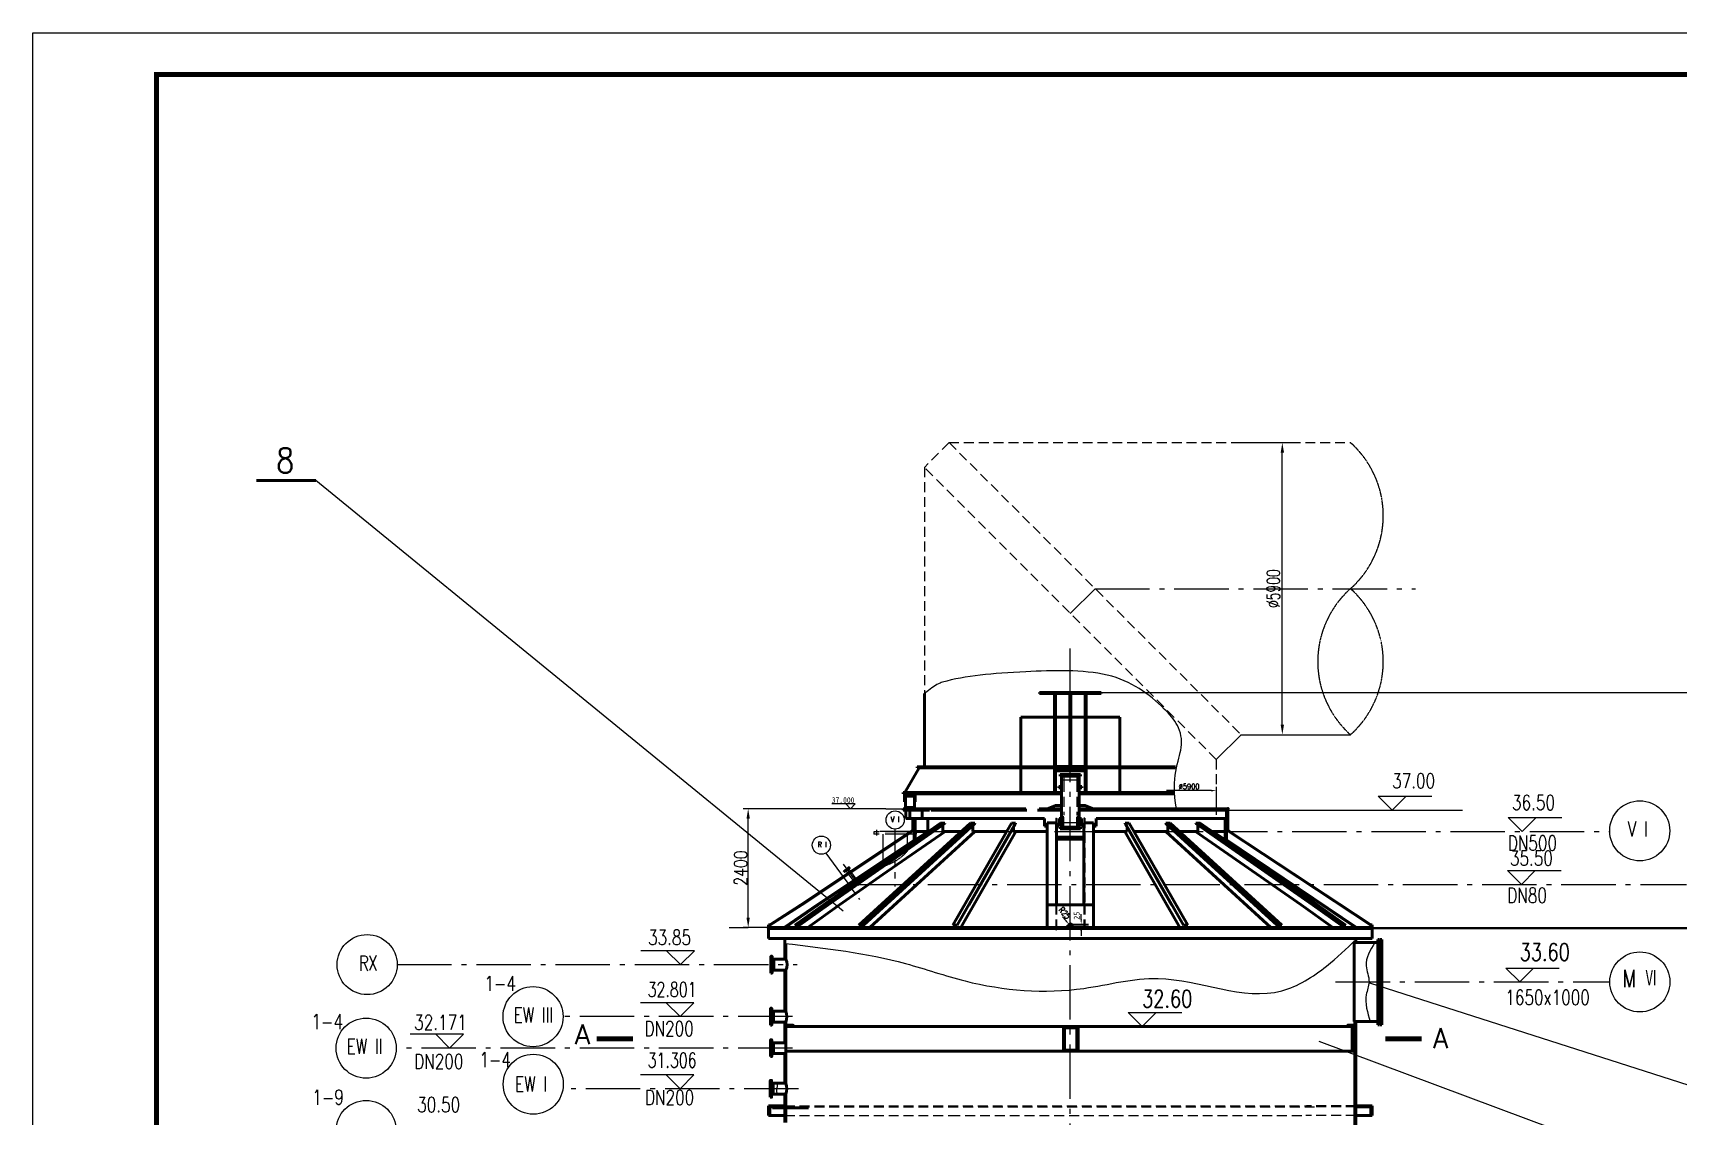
# Model space of a CAD drawing. Header units: inches. Extents: x 17 to 118917, y 16 to 84116.
# Drawn here: x 17 to 33260, y 62234 to 84116 of the extents above; entities that cross this region are included whole.
import ezdxf
from ezdxf.enums import TextEntityAlignment as Align

# ---------------------------------------------------------------- set-up
doc = ezdxf.new("R2010")
doc.units = ezdxf.units.IN
doc.header["$MEASUREMENT"] = 0
for name, pattern in [('AUSGEZOGEN', [0]), ('CENTER2', [1.125, 0.75, -0.125, 0.125, -0.125]), ('DIVIDE-L', [95, 80, -5, 0, -5, 0, -5]), ('PHANTOM2', [1.25, 0.625, -0.125, 0.125, -0.125, 0.125, -0.125]), ('STRICHLI2', [0.3, 0.2, -0.1]), ('STRICHPKT2', [1.6, 1.1, -0.2, 0.1, -0.2])]:
    doc.linetypes.add(name, pattern=pattern)
doc.layers.get('DEFPOINTS').update_dxf_attribs({"color": 6})
for name, color, linetype in [('01TEXT', 4, 'Continuous'), ('02ACHSE', 3, 'STRICHPKT2'), ('02BEMASS', 3, 'AUSGEZOGEN'), ('02TEXT', 3, 'AUSGEZOGEN'), ('03KOMP', 2, 'STRICHLI2'), ('1', 2, 'Continuous'), ('4', 7, 'Continuous'), ('D', 4, 'Continuous'), ('GRID', 7, 'Continuous'), ('PART1', 7, 'Continuous'), ('WOLKE', 3, 'Continuous'), ('双点线', 3, 'DIVIDE-L')]:
    doc.layers.add(name, color=color, linetype=linetype)
for name, color, linetype, lineweight in [('05KOMP', 1, 'AUSGEZOGEN', 50), ('2', 1, 'Continuous', 50), ('尺寸线', 4, 'Continuous', 13), ('粗实线', 4, 'Continuous', 30), ('细实线', 4, 'Continuous', 20)]:
    doc.layers.add(name, color=color, linetype=linetype, lineweight=lineweight)
doc.styles.add('HYS', font='romans.shx', dxfattribs={"width": 0.85, "bigfont": 'tcc_hzdx.shx'})
doc.styles.add('HZ', font='txt.shx', dxfattribs={"width": 0.8, "bigfont": 'hzdx.shx'})
doc.styles.add('HZA', font='romans.shx', dxfattribs={"width": 0.75, "bigfont": 'tcc_hzdx.shx'})
doc.styles.add('HZTXT', font='romans.shx', dxfattribs={"width": 0.7, "bigfont": 'tcc_hzdx.shx'})
doc.styles.add('SBHZ', font='romans.shx', dxfattribs={"width": 0.85, "bigfont": 'tcc_hzdx.shx'})
doc.styles.add('SIMP1', font='romans.shx', dxfattribs={"width": 0.7, "bigfont": 'hzdx.shx'})
doc.dimstyles.new('ISO-25', dxfattribs={"dimtxt": 220, "dimasz": 200, "dimexe": 100, "dimexo": 0.625, "dimgap": 20, "dimtad": 1, "dimdec": 1, "dimtxsty": 'HZ', "dimcen": 2.5, "dimadec": 0, "dimazin": 0, "dimtfac": 1, "dimtdec": 1, "dimtmove": 0, "dimatfit": 3, "dimfxl": 0, "dimarcsym": 0})
doc.dimstyles.new('SBHZ', dxfattribs={"dimscale": 0, "dimtxt": 3.2, "dimasz": 3, "dimexe": 1, "dimexo": 0.0625, "dimgap": 1, "dimtad": 1, "dimdec": 4, "dimzin": 0, "dimdsep": 46, "dimtxsty": 'SBHZ', "dimcen": 0.09, "dimclrt": 256, "dimadec": 0, "dimazin": 0, "dimtfac": 1, "dimtdec": 4, "dimtmove": 0, "dimatfit": 3, "dimfxl": 0, "dimtolj": 1, "dimtzin": 0, "dimarcsym": 0})
doc.dimstyles.new('STANDARD$0', dxfattribs={"dimtxt": 260, "dimasz": 200, "dimexe": 200, "dimexo": 0, "dimgap": 50, "dimtad": 1, "dimdec": 0, "dimdsep": 46, "dimtxsty": 'SIMP1', "dimcen": 100, "dimclrd": 3, "dimclre": 3, "dimclrt": 3, "dimadec": 0, "dimazin": 0, "dimtfac": 1, "dimtdec": 0, "dimtix": 1, "dimtofl": 0, "dimtmove": 2, "dimatfit": 3, "dimfxl": 0, "dimtolj": 1, "dimtzin": 0, "dimlwd": 15, "dimlwe": 15, "dimarcsym": 0})

# ---------------------------------------------------------------- blocks, each defined once
blk = doc.blocks.new('*D134')
at = {"color": 3, "lineweight": 15}
for p, q in [((24419, 75839), (25463, 75839)), ((25263, 70139), (25263, 75639)), ((24419, 69939), (25463, 69939))]:
    blk.add_line(p, q, dxfattribs=at)
at = {"color": 3}
for points in [[(25230, 75639), (25297, 75639), (25263, 75839)], [(25230, 70139), (25297, 70139), (25263, 69939)]]:
    blk.add_solid(points, dxfattribs=at)
at = {"layer": 'DEFPOINTS', "color": 0}
for p in [(24419, 75839), (25263, 75839), (24419, 69939)]:
    blk.add_point(p, dxfattribs=at)
at = {"color": 3, "insert": (25083, 72889), "char_height": 260, "attachment_point": 5, "rotation": 90, "style": 'SIMP1'}
blk.add_mtext('\\A1;%%c5900', dxfattribs=at)
blk = doc.blocks.new('*D135')
at = {"layer": 'DEFPOINTS', "color": 0}
for p in [(27081, 66044), (27081, 66024), (35184, 66024)]:
    blk.add_point(p, dxfattribs=at)
at = {"layer": '细实线', "color": 0, "lineweight": -2}
for p, q in [((35184, 66244), (35184, 66444)), ((27081, 66044), (35284, 66044)), ((27081, 66024), (35284, 66024)), ((35184, 66044), (35184, 66024)), ((35184, 65824), (35184, 65272))]:
    blk.add_line(p, q, dxfattribs=at)
at = {"layer": '细实线', "color": 0}
for points in [[(35150, 66244), (35217, 66244), (35184, 66044)], [(35150, 65824), (35217, 65824), (35184, 66024)]]:
    blk.add_solid(points, dxfattribs=at)
at = {"layer": '细实线', "color": 0, "insert": (35034, 65448), "char_height": 260, "attachment_point": 5, "rotation": 90, "style": 'HZ'}
blk.add_mtext('20', dxfattribs=at)
blk = doc.blocks.new('*D138')
at = {"layer": 'DEFPOINTS', "color": 0}
for p in [(27080, 66044), (27080, 31444), (35669, 31444)]:
    blk.add_point(p, dxfattribs=at)
at = {"layer": '细实线', "color": 0, "lineweight": -2}
for p, q in [((27081, 66044), (35769, 66044)), ((35669, 65844), (35669, 31644)), ((27081, 31444), (35769, 31444))]:
    blk.add_line(p, q, dxfattribs=at)
at = {"layer": '细实线', "color": 0}
for points in [[(35636, 65844), (35702, 65844), (35669, 66044)], [(35636, 31644), (35702, 31644), (35669, 31444)]]:
    blk.add_solid(points, dxfattribs=at)
at = {"layer": '细实线', "color": 0, "insert": (35519, 48871), "char_height": 260, "attachment_point": 5, "rotation": 90, "style": 'HZ'}
blk.add_mtext('34600', dxfattribs=at)
blk = doc.blocks.new('*D139')
at = {"layer": 'DEFPOINTS', "color": 0}
for p in [(21599, 70789), (36783, 70789), (27631, 31444)]:
    blk.add_point(p, dxfattribs=at)
at = {"layer": '细实线', "color": 0, "lineweight": -2}
for p, q in [((21600, 70789), (36883, 70789)), ((36783, 31644), (36783, 70589)), ((27632, 31444), (36883, 31444))]:
    blk.add_line(p, q, dxfattribs=at)
at = {"layer": '细实线', "color": 0}
for points in [[(36750, 70589), (36816, 70589), (36783, 70789)], [(36750, 31644), (36816, 31644), (36783, 31444)]]:
    blk.add_solid(points, dxfattribs=at)
at = {"layer": '细实线', "color": 0, "insert": (36633, 51005), "char_height": 260, "attachment_point": 5, "rotation": 90, "style": 'HZ'}
blk.add_mtext('~39350', dxfattribs=at)
blk = doc.blocks.new('*D42')
at = {"layer": '02BEMASS', "color": 7, "lineweight": -2}
for p, q in [((21199, 66211), (21199, 66311)), ((21016, 66111), (21349, 66111)), ((21016, 66075), (21349, 66075)), ((21199, 65975), (21199, 65875))]:
    blk.add_line(p, q, dxfattribs=at)
at = {"layer": '02BEMASS', "color": 7}
for points in [[(21183, 66211), (21216, 66211), (21199, 66111)], [(21183, 65975), (21216, 65975), (21199, 66075)]]:
    blk.add_solid(points, dxfattribs=at)
at = {"layer": 'DEFPOINTS', "color": 0}
for p in [(21016, 66111), (21016, 66075), (21199, 66111)]:
    blk.add_point(p, dxfattribs=at)
at = {"layer": '02BEMASS', "color": 7, "insert": (21107, 66282), "char_height": 120, "attachment_point": 5, "rotation": 90}
blk.add_mtext('25', dxfattribs=at)
blk = doc.blocks.new('*D43')
at = {"layer": 'D', "color": 7, "lineweight": -2}
for p, q in [((20888, 66182), (20820, 66256)), ((20979, 66080), (20955, 66108))]:
    blk.add_line(p, q, dxfattribs=at)
at = {"layer": 'D', "color": 7}
blk.add_solid([(20900, 66193), (20875, 66171), (20955, 66108)], dxfattribs=at)
at = {"layer": 'DEFPOINTS', "color": 0}
for p in [(20955, 66108), (20979, 66080)]:
    blk.add_point(p, dxfattribs=at)
at = {"layer": 'D', "color": 7, "insert": (20863, 66335), "char_height": 120, "attachment_point": 5, "rotation": 312.0838, "style": 'SIMP1'}
blk.add_mtext('R25', dxfattribs=at)
blk = doc.blocks.new('*D35')
at = {"layer": 'DEFPOINTS', "color": 0}
for p in [(14470, 68444), (17254, 68444), (14470, 66044)]:
    blk.add_point(p, dxfattribs=at)
at = {"layer": '细实线', "color": 0, "lineweight": -2}
for p, q in [((17253, 68444), (14370, 68444)), ((14470, 66244), (14470, 68244)), ((14469, 66044), (14370, 66044))]:
    blk.add_line(p, q, dxfattribs=at)
at = {"layer": '细实线', "color": 0}
for points in [[(14436, 68244), (14503, 68244), (14470, 68444)], [(14436, 66244), (14503, 66244), (14470, 66044)]]:
    blk.add_solid(points, dxfattribs=at)
at = {"layer": '细实线', "color": 0, "insert": (14320, 67244), "char_height": 260, "attachment_point": 5, "rotation": 90, "style": 'HZ'}
blk.add_mtext('2400', dxfattribs=at)

msp = doc.modelspace()

# ---------------------------------------------------------------- hatches: boundary and pattern name
at = {"layer": '02BEMASS'}
h = msp.add_hatch(dxfattribs=at)
h.set_pattern_fill('_U', color=256, scale=50, angle=45, style=0, pattern_type=0)
h.set_pattern_definition([(45, (-1139113.05, -698555.23), (-35.355339, 35.355339), [])])
h.paths.add_polyline_path([(14909.36823, 62443.59109), (14879.36823, 62443.59109), (14879.36823, 62243.59109), (14909.36823, 62243.59109)])
h = msp.add_hatch(dxfattribs=at)
h.set_pattern_fill('_U', color=256, scale=50, angle=315, style=0, pattern_type=0)
h.set_pattern_definition([(315, (-1139113.05, -698555.23), (35.355339, 35.355339), [])])
h.paths.add_polyline_path([(14909.36823, 62443.59109), (14909.36823, 62418.59109), (15209.36823, 62418.59109), (15209.36823, 62443.59109)])
h = msp.add_hatch(dxfattribs=at)
h.set_pattern_fill('_U', color=256, scale=50, angle=45, style=0, pattern_type=0)
h.set_pattern_definition([(45, (-1140233.05, -698555.23), (-35.355339, 35.355339), [])])
h.paths.add_polyline_path([(27079.36823, 62443.59109), (27049.36823, 62443.59109), (27049.36823, 62243.59109), (27079.36823, 62243.59109)])

# ---------------------------------------------------------------- linework, layer by layer
at = {"ltscale": 1000}
msp.add_line((24429.36823, 69938.58222), (23929.36823, 69438.58222), dxfattribs=at)
at = {"color": 7, "linetype": 'ByBlock', "ltscale": 1000}
msp.add_line((23818.94984, 68808.66514), (22923.14596, 68808.66514), dxfattribs=at)
at = {"color": 3, "linetype": 'ByBlock', "ltscale": 1000}
for p, q in [((14469.75034, 66153.92217), (14469.75034, 66264.34056)), ((14910.21515, 66043.50377), (14432.94421, 66043.50377))]:
    msp.add_line(p, q, dxfattribs=at)
at = {"color": 2, "ltscale": 1000}
msp.add_lwpolyline([(16.86786, 16.25674), (16.86786, 84116.25674), (118916.86786, 84116.25674), (118916.86786, 16.25674)], close=True, dxfattribs=at)
at = {"color": 9, "ltscale": 1000}
for points in [[(27762.16431, 68695.85668), (27482.2066, 68415.89896), (27202.24888, 68695.85668), (28282.16431, 68695.85668)], [(30389.08257, 68263.38463), (30109.12485, 67983.42691), (29829.16714, 68263.38463), (30909.08257, 68263.38463)], [(30375.28651, 67192.47072), (30095.32879, 66912.513), (29815.37108, 67192.47072), (30895.28651, 67192.47072)], [(12822.70841, 65573.54885), (13102.66613, 65293.59114), (13382.62384, 65573.54885), (12302.70841, 65573.54885)], [(30339.23954, 65223.54885), (30059.28182, 64943.59114), (29779.3241, 65223.54885), (30859.23954, 65223.54885)], [(12813.84483, 64522.54885), (13093.80254, 64242.59114), (13373.76026, 64522.54885), (12293.84483, 64522.54885)], [(22710.98742, 64323.54885), (22431.0297, 64043.59114), (22151.07198, 64323.54885), (23230.98742, 64323.54885)], [(8157.99095, 63886.54885), (8437.94867, 63606.59114), (8717.90638, 63886.54885), (7637.99095, 63886.54885)], [(12814.23262, 63065.54885), (13094.19033, 62785.59114), (13374.14805, 63065.54885), (12294.23262, 63065.54885)]]:
    msp.add_lwpolyline(points, dxfattribs=at)
at = {"color": 7, "linetype": 'ByBlock'}
msp.add_solid([(23818.94984, 68827.06821), (23818.94984, 68790.26208), (23929.36823, 68808.66514)], dxfattribs=at)
at = {"color": 3, "linetype": 'ByBlock', "ltscale": 0.5}
msp.add_solid([(14451.34727, 66153.92217), (14488.15341, 66153.92217), (14469.75034, 66043.50377)], dxfattribs=at)
at = {"layer": '02ACHSE', "ltscale": 1000}
for p, q in [((21479.36823, 72888.58222), (20979.36823, 72388.58222)), ((21479.36823, 72888.58222), (27954.59163, 72888.58222)), ((20979.36823, 28981.64804), (20979.36823, 71701.42876)), ((20835.81281, 69023.59112), (21121.46456, 69023.59112)), ((20835.81281, 68163.59112), (21121.46456, 68163.59112)), ((17462.1615, 67983.42691), (31880.04064, 67983.42691)), ((16500.53735, 66912.513), (33427.98139, 66912.513)), ((7377.37589, 65293.59114), (15457.61551, 65293.59114)), ((26339.41878, 64943.59114), (31880.1976, 64943.59114)), ((15366.52647, 64242.59114), (10729.55277, 64242.59114)), ((15366.52647, 63606.59114), (7356.9248, 63606.59114)), ((15489.80563, 62785.59114), (10727.82158, 62785.59114))]:
    msp.add_line(p, q, dxfattribs=at)
at = {"layer": '02BEMASS', "ltscale": 1000}
for p, q in [((27048.32066, 66023.59109), (27049.36823, 66022.54352)), ((26836.18862, 62443.59109), (26861.18862, 62418.59109)), ((26906.8993, 62443.59109), (26931.8993, 62418.59109)), ((26977.60998, 62443.59109), (27002.60998, 62418.59109)), ((27048.32066, 62443.59109), (27049.36823, 62442.54352))]:
    msp.add_line(p, q, dxfattribs=at)
at = {"layer": '02BEMASS', "ltscale": 1000, "const_width": 100}
for points in [[(11410.9367, 63795.10836), (12145.19935, 63795.10836)], [(27343.79186, 63795.10836), (28078.05451, 63795.10836)]]:
    msp.add_lwpolyline(points, dxfattribs=at)
at = {"layer": '02BEMASS'}
for centre in [(17439.53026, 68215.15132), (15949.32887, 67707.26474)]:
    msp.add_circle(centre, 184.03066, dxfattribs=at)
at = {"layer": '02TEXT'}
for centre in [(32485.03503, 67996.77835), (6770.48486, 65293.59114), (32487.08863, 64943.59114), (10122.66175, 64242.59114), (6750.03378, 63606.59114), (10127.90341, 62877.32397), (6750.03378, 61943.59114)]:
    msp.add_circle(centre, 606.89103, dxfattribs=at)
at = {"layer": '03KOMP', "ltscale": 1000}
for p, q in [((18529.36823, 75838.58222), (18029.36823, 75338.58222)), ((18529.36823, 75838.58222), (24429.36823, 69938.58222)), ((18529.36823, 75838.58222), (26640.5306, 75838.58222)), ((23929.36823, 69438.58222), (18029.36823, 75338.58222)), ((18029.36823, 75338.58222), (18029.36823, 70768.58222)), ((23929.36823, 69438.58222), (23929.36823, 68443.50356)), ((20846.56283, 69104.11849), (20846.56283, 68982.13497)), ((20846.56283, 68982.13497), (20846.56283, 68310.1742)), ((21111.85971, 69104.11849), (21111.85971, 68982.13497)), ((21111.85971, 68982.13497), (21111.85971, 68310.1742)), ((20684.76221, 68253.11054), (20684.76221, 66503.58042)), ((20684.76221, 68253.11054), (20703.16528, 68253.11054)), ((20703.16528, 68253.11054), (20703.16528, 68160.02786)), ((20820.52405, 68072.75449), (20820.52405, 68283.56713)), ((20820.52405, 68283.56713), (20846.56283, 68283.56713)), ((20846.56283, 68072.75449), (20846.56283, 68310.1742)), ((21111.85971, 68072.75449), (21111.85971, 68310.1742)), ((21137.89849, 68283.56713), (21111.85971, 68283.56713)), ((21137.89849, 68072.75449), (21137.89849, 68283.56713)), ((21255.25726, 68253.11054), (21255.25726, 68160.02786)), ((21273.66033, 68253.11054), (21255.25726, 68253.11054)), ((21273.66033, 68253.11054), (21273.66033, 66503.58042)), ((20684.76221, 66503.58042), (20684.76221, 66043.50377)), ((20703.16528, 66503.58042), (20703.16528, 66043.50377)), ((21255.25726, 66503.58042), (21255.25726, 66043.50377)), ((21273.66033, 66503.58042), (21273.66033, 66043.50377)), ((15209.36823, 62443.59109), (18510.323, 62443.59109)), ((15209.36823, 62418.59109), (18515.92222, 62418.59109)), ((15209.36823, 62243.59109), (18554.90364, 62243.59109)), ((18510.323, 62443.59109), (25745.31202, 62443.59109)), ((18515.92222, 62418.59109), (25959.26898, 62418.59109)), ((18554.90364, 62243.59109), (25737.85166, 62243.59109)), ((26749.36823, 62243.59109), (25737.85166, 62243.59109)), ((26749.36823, 62443.59109), (25749.93084, 62443.59109)), ((26749.36823, 62418.59109), (25759.10892, 62418.59109))]:
    msp.add_line(p, q, dxfattribs=at)
at = {"layer": '03KOMP'}
for centre, start, end in [((25329.59949, 74363.58222), 311.629633137, 48.370366863), ((27951.46171, 71413.58222), 131.629633137, 228.370366863), ((25329.59949, 71413.58222), 311.629633137, 48.370366863)]:
    msp.add_arc(centre, 1973.36397, start, end, dxfattribs=at)
at = {"layer": '05KOMP', "ltscale": 1000}
for p, q in [((15209.36823, 66023.59109), (14879.36823, 66023.59109)), ((14879.36823, 65823.59109), (14879.36823, 66023.59109)), ((15209.36823, 65823.59109), (14879.36823, 65823.59109)), ((26749.36823, 66023.59109), (27079.36823, 66023.59109)), ((26749.36823, 65823.59109), (27079.36823, 65823.59109)), ((27079.36823, 65823.59109), (27079.36823, 66023.59109)), ((26711.67387, 65743.59114), (26711.67387, 64143.59114)), ((27194.36823, 65798.97005), (27229.36823, 65798.97005)), ((27194.36823, 64078.97005), (27194.36823, 65798.97005)), ((27229.36823, 65798.97005), (27229.36823, 64078.97005)), ((27239.36823, 65798.97005), (27274.36823, 65798.97005)), ((27239.36823, 64078.97005), (27239.36823, 65798.97005)), ((27274.36823, 65798.97005), (27274.36823, 64078.97005)), ((15229.36823, 65403.59114), (14974.36823, 65403.59114)), ((15229.36823, 65183.59114), (14974.36823, 65183.59114)), ((15229.36823, 64352.59114), (14981.63993, 64352.59114)), ((14981.63993, 64132.59114), (15229.36823, 64132.59114)), ((15229.36823, 64043.59114), (26729.36823, 64043.59114)), ((26670.93957, 64043.59114), (26670.93957, 63543.59114)), ((27229.36823, 64078.97005), (27194.36823, 64078.97005)), ((27274.36823, 64078.97005), (27239.36823, 64078.97005)), ((15229.36823, 63716.59114), (14981.63993, 63716.59114)), ((14981.63993, 63496.59114), (15229.36823, 63496.59114)), ((15229.36823, 63543.59114), (26729.36823, 63543.59114)), ((15229.36823, 62895.59114), (14977.29317, 62895.59114)), ((14977.29317, 62675.59114), (15229.36823, 62675.59114)), ((14879.36823, 62243.59109), (14879.36823, 62443.59109)), ((15209.36823, 62443.59109), (14879.36823, 62443.59109)), ((15209.36823, 62243.59109), (14879.36823, 62243.59109)), ((14909.36823, 62243.59109), (14909.36823, 62443.59109)), ((15209.36823, 62418.59109), (14909.36823, 62418.59109)), ((14959.19926, 62403.59114), (15689.19926, 62403.59114)), ((26749.36823, 62443.59109), (27079.36823, 62443.59109)), ((26749.36823, 62418.59109), (27049.36823, 62418.59109)), ((26749.36823, 62243.59109), (27079.36823, 62243.59109)), ((27049.36823, 62243.59109), (27049.36823, 62443.59109)), ((27079.36823, 62243.59109), (27079.36823, 62443.59109))]:
    msp.add_line(p, q, dxfattribs=at)
for points in [[(27194.36823, 65743.59114), (26711.67387, 65743.59114)], [(14954.36823, 65173.59114), (14974.36823, 65183.59114), (14989.36823, 65183.59114), (14989.36823, 65403.59114), (14974.36823, 65403.59114), (14954.36823, 65413.59114)], [(14946.63993, 64122.59114), (14946.63993, 64362.59114)], [(27194.36823, 64143.59114), (26711.67387, 64143.59114)], [(14946.63993, 63486.59114), (14946.63993, 63726.59114)], [(14942.29317, 62665.59114), (14942.29317, 62905.59114)]]:
    msp.add_lwpolyline(points, dxfattribs=at)
for points in [[(14929.36823, 65123.59114), (14929.36823, 65463.59114), (14954.36823, 65463.59114), (14954.36823, 65123.59114)], [(14921.63993, 64072.59114), (14921.63993, 64412.59114), (14946.63993, 64412.59114), (14946.63993, 64362.59114), (14971.63993, 64352.59114), (14981.63993, 64352.59114), (14981.63993, 64132.59114), (14971.63993, 64132.59114), (14946.63993, 64122.59114), (14946.63993, 64072.59114)], [(15229.36823, 64043.59114), (15379.36823, 64043.59114), (15379.36823, 64069.85829), (15229.36823, 64069.85829)], [(20838.70174, 64043.59114), (21138.70174, 64043.59114), (21138.70174, 63543.59114), (20838.70174, 63543.59114)], [(20863.70174, 64018.59114), (21113.70174, 64018.59114), (21113.70174, 63568.59114), (20863.70174, 63568.59114)], [(26730.93957, 64043.59114), (26580.93957, 64043.59114), (26580.93957, 64069.85829), (26730.93957, 64069.85829)], [(14921.63993, 63436.59114), (14921.63993, 63776.59114), (14946.63993, 63776.59114), (14946.63993, 63726.59114), (14971.63993, 63716.59114), (14981.63993, 63716.59114), (14981.63993, 63496.59114), (14971.63993, 63496.59114), (14946.63993, 63486.59114), (14946.63993, 63436.59114)], [(14917.29317, 62615.59114), (14917.29317, 62955.59114), (14942.29317, 62955.59114), (14942.29317, 62905.59114), (14967.29317, 62895.59114), (14977.29317, 62895.59114), (14977.29317, 62675.59114), (14967.29317, 62675.59114), (14942.29317, 62665.59114), (14942.29317, 62615.59114)]]:
    msp.add_lwpolyline(points, close=True, dxfattribs=at)
at = {"layer": '2', "ltscale": 1000}
for p, q in [((4534.49845, 75074.65055), (5734.49845, 75074.65055)), ((18029.36823, 70768.58222), (18029.36823, 69288.58222)), ((20359.21128, 70788.58222), (20359.21547, 70768.45246)), ((20979.21127, 70788.58222), (20359.21128, 70788.58222)), ((20979.21127, 70768.58222), (20359.21544, 70768.58222)), ((20659.21127, 69288.58222), (20659.21127, 70768.58222)), ((20679.21127, 69288.58222), (20679.21127, 70768.58222)), ((20968.99198, 69288.59422), (20968.99198, 70768.59422)), ((20979.21127, 70788.58222), (21599.21127, 70788.58222)), ((20979.21127, 70768.58222), (21599.21127, 70768.58222)), ((20988.99198, 69288.59422), (20988.99198, 70768.59422)), ((21279.21127, 69288.58222), (21279.21127, 70768.58222)), ((21299.21127, 69288.58222), (21299.21127, 70768.58222)), ((21599.21127, 70788.58222), (21599.21127, 70768.58222)), ((20659.21127, 70289.80746), (19979.21127, 70289.80746)), ((19979.21127, 69288.58222), (19979.21127, 70289.80746)), ((20969.0998, 70289.80746), (20679.21127, 70289.80746)), ((21279.21127, 70289.80746), (20989.0998, 70289.80746)), ((21979.21127, 70289.80746), (21299.21127, 70289.80746)), ((21979.21127, 69288.58222), (21979.21127, 70289.80746)), ((17923.02864, 69268.61762), (17632.74054, 68771.61766)), ((17886.21348, 69288.58222), (17886.21348, 69268.61762)), ((20979.21127, 69288.58222), (17886.21348, 69288.58222)), ((17886.21348, 69268.61762), (20979.21127, 69268.61762)), ((19979.21127, 68771.61766), (19979.21127, 69268.61762)), ((20659.21127, 68771.61766), (20659.21127, 69268.61762)), ((21279.21127, 69297.90896), (20679.21127, 69297.90896)), ((20679.21127, 68771.61766), (20679.21127, 69268.61762)), ((21279.21127, 69207.66843), (20679.21127, 69207.66843)), ((20979.21127, 69288.58222), (23101.73059, 69288.58222)), ((23097.39318, 69268.61762), (20979.21127, 69268.61762)), ((21279.21127, 68771.61766), (21279.21127, 69268.61762)), ((21299.21127, 68771.61766), (21299.21127, 69268.61762)), ((21979.21127, 68771.61766), (21979.21127, 69268.61762)), ((20745.71065, 68893.30586), (20745.71065, 68862.13497)), ((20745.71065, 68893.30586), (20797.82569, 68893.30586)), ((20745.71065, 68862.13497), (20797.82569, 68862.13497)), ((20772.54389, 69137.66843), (20772.54389, 69104.11849)), ((21185.87864, 69137.66843), (20772.54389, 69137.66843)), ((21185.87864, 69104.11849), (20772.54389, 69104.11849)), ((20797.82569, 68072.75449), (20797.82569, 69104.11849)), ((21160.59685, 68072.75449), (21160.59685, 69104.11849)), ((21160.59685, 68893.30586), (21212.71189, 68893.30586)), ((21160.59685, 68862.13497), (21212.71189, 68862.13497)), ((21185.87864, 69137.66843), (21185.87864, 69104.11849)), ((21212.71189, 68893.30586), (21212.71189, 68862.13497)), ((20797.82569, 68771.61766), (17601.80617, 68771.61766)), ((17601.80617, 68771.61766), (17601.80617, 68744.01306)), ((17601.80617, 68744.01306), (20797.82569, 68744.01306)), ((17631.58711, 68744.01306), (17631.58711, 68581.50885)), ((17631.58711, 68581.50885), (17647.03183, 68581.50885)), ((17829.00092, 68581.50885), (17845.6477, 68581.50885)), ((17845.6477, 68581.50885), (17845.6477, 68744.01306)), ((20681.04582, 68505.00106), (20508.47124, 68443.50356)), ((20681.04582, 68505.00106), (20797.82569, 68505.00106)), ((21160.59685, 68771.61766), (23087.48135, 68771.61766)), ((23090.86, 68744.01306), (21160.59685, 68744.01306)), ((21277.37671, 68505.00106), (21160.59685, 68505.00106)), ((21277.37671, 68505.00106), (21449.9513, 68443.50356)), ((16708.56095, 66087.9109), (18963.50347, 68149.0545)), ((16795.05131, 66087.9109), (19049.99788, 68149.0545)), ((17192.34755, 67277.03963), (18445.31451, 68149.0545)), ((17192.34755, 67337.23517), (18358.8201, 68149.0545)), ((17601.80617, 68415.89896), (17601.80617, 68443.50356)), ((17601.80617, 68443.50356), (17647.03183, 68443.50356)), ((18131.80321, 68415.89896), (17601.80617, 68415.89896)), ((17647.03183, 68468.94256), (17829.00092, 68468.94256)), ((17647.03183, 68443.50356), (17829.00092, 68443.50356)), ((17656.73784, 68415.89896), (17656.73784, 68245.6706)), ((17656.73784, 68245.6706), (20459.71581, 68245.6706)), ((17733.62852, 68415.89896), (17733.62852, 68245.6706)), ((17795.51075, 68245.6706), (17795.51075, 68006.60374)), ((20080.98359, 68443.50356), (17829.00092, 68443.50356)), ((17847.05104, 68245.6706), (17847.05104, 67809.57837)), ((17985.40288, 68415.89896), (17985.40288, 68245.6706)), ((18099.13142, 67983.42691), (18099.13142, 68245.6706)), ((20103.22361, 68415.89896), (18166.0249, 68415.89896)), ((18358.8201, 68149.0545), (18445.31451, 68149.0545)), ((18445.31451, 68149.0545), (18445.31451, 68143.07351)), ((18606.92203, 66087.9109), (19787.50015, 68149.0545)), ((18693.41239, 66087.9109), (19873.99457, 68149.0545)), ((18963.50347, 68149.0545), (19049.99788, 68149.0545)), ((19049.99788, 68149.0545), (19049.99788, 68141.39618)), ((19787.50015, 68149.0545), (19873.99457, 68149.0545)), ((19873.99457, 68149.0545), (19873.99457, 68137.6135)), ((20797.82569, 68415.89896), (20316.09164, 68415.89896)), ((20508.47124, 68443.50356), (20351.04044, 68443.50356)), ((20459.71581, 68245.6706), (20459.71581, 68088.99671)), ((20508.47124, 68443.50356), (20797.82569, 68443.50356)), ((20509.93308, 68160.02786), (20509.93308, 66503.58042)), ((20509.93308, 68160.02786), (20703.16528, 68160.02786)), ((20703.16528, 68160.02786), (20703.16528, 66503.58042)), ((20753.38254, 68245.6706), (20753.38254, 68088.99671)), ((20753.38254, 68245.6706), (20797.82569, 68245.6706)), ((21160.59685, 68443.50356), (21449.9513, 68443.50356)), ((21160.59685, 68415.89896), (24162.91179, 68415.89896)), ((21205.03999, 68245.6706), (21160.59685, 68245.6706)), ((21205.03999, 68245.6706), (21205.03999, 68088.99671)), ((21255.25726, 68160.02786), (21255.25726, 66503.58042)), ((21448.48945, 68160.02786), (21255.25726, 68160.02786)), ((21448.48945, 68160.02786), (21448.48945, 66503.58042)), ((24162.91179, 68443.50356), (21449.9513, 68443.50356)), ((24162.91179, 68245.6706), (21498.70672, 68245.6706)), ((21498.70672, 68245.6706), (21498.70672, 68088.99671)), ((22084.42797, 68149.0545), (22084.42797, 68137.6135)), ((22170.92238, 68149.0545), (22084.42797, 68149.0545)), ((23265.01015, 66087.9109), (22084.42797, 68149.0545)), ((23351.50051, 66087.9109), (22170.92238, 68149.0545)), ((22908.42466, 68149.0545), (22908.42466, 68141.39618)), ((22994.91907, 68149.0545), (22908.42466, 68149.0545)), ((25163.37123, 66087.9109), (22908.42466, 68149.0545)), ((25249.86159, 66087.9109), (22994.91907, 68149.0545)), ((23513.10803, 68149.05451), (23513.10803, 68143.07351)), ((23599.60244, 68149.05451), (23513.10803, 68149.05451)), ((25877.43084, 66503.58043), (23513.10803, 68149.05451)), ((25963.922, 66503.58043), (23599.60244, 68149.05451)), ((24111.3715, 68245.6706), (24111.3715, 67814.99692)), ((24131.92101, 68443.50356), (24131.92101, 68245.6706)), ((24162.91179, 68443.50356), (24162.91179, 68245.6706)), ((24162.91179, 68245.6706), (24162.91179, 68006.60374)), ((17712.66704, 67949.79662), (15534.17341, 66503.58042)), ((17712.66704, 67938.4393), (15550.73617, 66503.58042)), ((16801.07801, 66087.9109), (19049.99788, 68141.39618)), ((16926.75755, 66043.50377), (19049.99788, 67983.42691)), ((17192.34755, 67271.7911), (18445.31451, 68143.07351)), ((18099.13142, 67983.42691), (17192.34755, 67377.55032)), ((17192.34755, 67111.66963), (18449.49264, 67983.42691)), ((17826.50172, 68027.85469), (17712.66704, 67949.79662)), ((17826.50172, 68016.49737), (17712.66704, 67938.4393)), ((17826.50172, 68027.85469), (17826.50172, 67795.40642)), ((18126.73602, 67983.42691), (17847.05104, 67983.42691)), ((18405.0578, 68114.26862), (18405.0578, 67983.42691)), ((18786.53713, 67983.42691), (18405.0578, 67983.42691)), ((18767.63713, 66043.50377), (19877.05243, 67983.42691)), ((18932.19662, 66503.58042), (19873.99457, 68137.6135)), ((19009.74117, 68103.78564), (19009.74117, 67983.42691)), ((19694.77405, 67983.42691), (19009.74117, 67983.42691)), ((19833.73786, 68065.73255), (19833.73786, 67983.42691)), ((20509.93308, 67983.42691), (19833.73786, 67983.42691)), ((20459.71581, 68088.99671), (20509.93308, 68088.99671)), ((20703.16528, 68088.99671), (20753.38254, 68088.99671)), ((20979.21127, 67866.47765), (20703.16528, 67866.47765)), ((20979.21127, 67829.67152), (20703.16528, 67829.67152)), ((20772.54389, 68039.20455), (20772.54389, 68072.75449)), ((20772.54389, 68072.75449), (21160.59685, 68072.75449)), ((20772.54389, 68039.20455), (20979.21127, 68039.20455)), ((21185.87864, 68072.75449), (20797.82569, 68072.75449)), ((21185.87864, 68039.20455), (20979.21127, 68039.20455)), ((21255.25726, 67866.47765), (20979.21127, 67866.47765)), ((21255.25726, 67829.67152), (20979.21127, 67829.67152)), ((21185.87864, 68039.20455), (21185.87864, 68072.75449)), ((21255.25726, 68088.99671), (21205.03999, 68088.99671)), ((21498.70672, 68088.99671), (21448.48945, 68088.99671)), ((22124.68468, 67983.42691), (21448.48945, 67983.42691)), ((23190.78541, 66043.50377), (22081.37011, 67983.42691)), ((23026.22591, 66503.58042), (22084.42797, 68137.6135)), ((22124.68468, 68065.73255), (22124.68468, 67983.42691)), ((22948.68137, 67983.42691), (22263.64848, 67983.42691)), ((25157.34453, 66087.9109), (22908.42466, 68141.39618)), ((25031.66499, 66043.50377), (22908.42466, 67983.42691)), ((22948.68137, 68103.78564), (22948.68137, 67983.42691)), ((23553.36474, 67983.42691), (23172.02893, 67983.42691)), ((25642.98922, 66503.58043), (23508.9299, 67983.42691)), ((25875.23353, 66500.50954), (23513.10803, 68143.07351)), ((23553.36474, 68114.26862), (23553.36474, 67983.42691)), ((23837.58648, 67983.42691), (24111.3715, 67983.42691)), ((23859.29111, 67983.42691), (26749.36823, 66043.59114)), ((24131.92082, 68027.85469), (24245.7555, 67949.79662)), ((24131.92082, 68027.85469), (24131.92082, 67801.26669)), ((24131.92082, 68014.53089), (27049.10016, 66088.22054)), ((24245.7555, 67949.79662), (27049.10016, 66099.26822)), ((17826.50172, 67806.99397), (17192.34755, 67385.45187)), ((17795.51075, 67785.64085), (17712.66704, 67728.56062)), ((24131.92082, 67813.97983), (26760.46845, 66043.50378)), ((17192.34755, 67385.45187), (15865.68895, 66503.58042)), ((17192.34755, 67377.55032), (15884.32242, 66503.58042)), ((15994.50054, 66503.58042), (17192.34755, 67337.23517)), ((16080.99169, 66503.58042), (17192.34755, 67277.03963)), ((16083.18901, 66500.50953), (17192.34755, 67271.7911)), ((16315.43332, 66503.58042), (17192.34755, 67111.66963)), ((15550.73617, 66503.58042), (14909.32238, 66087.78933)), ((15534.17341, 66503.58042), (14909.32238, 66099.26822)), ((15865.68895, 66503.58042), (15197.95409, 66043.50377)), ((15884.32242, 66503.58042), (15217.21127, 66043.50377)), ((15414.03513, 66087.9109), (15994.50054, 66503.58042)), ((15500.52549, 66087.9109), (16080.99169, 66503.58042)), ((15506.55552, 66087.9109), (16087.48078, 66503.58042)), ((15672.64437, 66043.50377), (16315.43332, 66503.58042)), ((20509.93308, 66503.58042), (20509.93308, 66043.50377)), ((20509.93308, 66503.58042), (20979.21127, 66503.58042)), ((21448.48945, 66503.58042), (20979.21127, 66503.58042)), ((21448.48945, 66503.58042), (21448.48945, 66043.50377)), ((26285.77817, 66043.50378), (25642.98922, 66503.58043)), ((26451.86702, 66087.91091), (25870.94176, 66503.58043)), ((26457.89705, 66087.91091), (25877.43084, 66503.58043)), ((26544.38741, 66087.91091), (25963.922, 66503.58043)), ((14879.22438, 66099.23442), (14909.32238, 66099.26822)), ((14879.22438, 66043.50377), (14879.22438, 66099.23442)), ((14909.32238, 66043.50377), (14879.22438, 66043.50377)), ((14910.21515, 66043.50377), (14879.22438, 66043.50377)), ((14909.32238, 66099.26822), (14909.32238, 66043.50377)), ((14910.21515, 66043.50377), (15217.21127, 66043.50377)), ((15209.36823, 66023.59109), (15209.36823, 66043.50377)), ((15209.36823, 66023.59109), (18510.323, 66023.59109)), ((15209.36823, 65403.59114), (15209.36823, 65823.59109)), ((15209.36823, 65823.59109), (18554.90364, 65823.59109)), ((15475.21314, 66043.50377), (15217.21127, 66043.50377)), ((15414.03513, 66087.9109), (15506.55552, 66087.9109)), ((15475.21314, 66043.50377), (15460.29533, 66087.9109)), ((15482.81413, 66043.50377), (15467.89632, 66087.9109)), ((15672.64437, 66043.50377), (15475.21314, 66043.50377)), ((16771.93192, 66043.50377), (15672.64437, 66043.50377)), ((16708.56095, 66087.9109), (16801.07801, 66087.9109)), ((16754.81948, 66087.9109), (16771.93192, 66043.50377)), ((16762.42048, 66087.9109), (16779.53291, 66043.50377)), ((16926.75755, 66043.50377), (16771.93192, 66043.50377)), ((18650.16721, 66043.50377), (16926.75755, 66043.50377)), ((18510.323, 66023.59109), (25745.31202, 66023.59109)), ((18554.90364, 65823.59109), (25737.85166, 65823.59109)), ((18606.92203, 66087.9109), (18693.41239, 66087.9109)), ((18650.16721, 66087.9109), (18650.16721, 66043.50377)), ((18767.63713, 66043.50377), (18650.16721, 66043.50377)), ((18657.7682, 66087.9109), (18657.7682, 66043.50377)), ((20509.93308, 66043.50377), (18767.63713, 66043.50377)), ((20979.21127, 66043.50377), (20509.93308, 66043.50377)), ((20684.76221, 66012.513), (20703.16528, 66012.513)), ((20942.40514, 66080.3099), (20942.40514, 66043.50377)), ((20979.21127, 66043.50377), (21448.48945, 66043.50377)), ((21016.0174, 66080.3099), (21016.0174, 66043.50377)), ((21448.48945, 66043.50377), (23190.78541, 66043.50377)), ((23190.78541, 66043.50377), (23308.25533, 66043.50377)), ((23351.50051, 66087.9109), (23265.01015, 66087.9109)), ((23308.25533, 66087.9109), (23308.25533, 66043.50377)), ((23308.25533, 66043.50377), (25031.66499, 66043.50377)), ((25031.66499, 66043.50377), (25186.49062, 66043.50377)), ((25249.86159, 66087.9109), (25157.34453, 66087.9109)), ((25203.60306, 66087.9109), (25186.49062, 66043.50377)), ((25186.49062, 66043.50377), (26285.77817, 66043.50377)), ((26749.36823, 65823.59109), (25737.85166, 65823.59109)), ((26749.36823, 66023.59109), (25749.93084, 66023.59109)), ((26285.77817, 66043.50377), (26483.2094, 66043.50377)), ((26544.38741, 66087.9109), (26451.86701, 66087.9109)), ((26483.2094, 66043.50377), (26498.12721, 66087.9109)), ((26483.2094, 66043.50377), (27080.09093, 66043.50377)), ((27049.10016, 66043.50377), (26741.21126, 66043.50377)), ((26749.36823, 66023.59109), (26749.36823, 66043.50377)), ((26749.36823, 65743.59114), (26749.36823, 65823.59109)), ((27049.10016, 66099.26822), (27049.10016, 66043.50377)), ((27080.09093, 66099.23342), (27049.10016, 66099.26822)), ((27049.10016, 66043.50377), (27080.09093, 66043.50377)), ((27080.09093, 66043.50377), (27080.09093, 66099.23342)), ((15229.36823, 65403.59114), (15229.36823, 65721.23271)), ((26729.36823, 65743.59114), (26729.36823, 65774.85063)), ((15209.36823, 64352.59114), (15209.36823, 65183.59114)), ((15229.36823, 64352.59114), (15229.36823, 65183.59114)), ((15209.36823, 63716.59114), (15209.36823, 64132.59114)), ((15229.36823, 62895.59114), (15229.36823, 64132.59114)), ((26729.36823, 55950.10801), (26729.36823, 64143.59114)), ((26749.36823, 54443.59109), (26749.36823, 64143.59114)), ((15209.36823, 62895.59114), (15209.36823, 63496.59114)), ((15209.36823, 62103.59114), (15209.36823, 62675.59114)), ((15229.36823, 62103.59114), (15229.36823, 62675.59114))]:
    msp.add_line(p, q, dxfattribs=at)
at = {"layer": '2', "lineweight": 60, "ltscale": 1000, "const_width": 100}
msp.add_lwpolyline([(2516.86786, 976.25674), (2516.86786, 83276.25674), (118016.86786, 83276.25674), (118016.86786, 976.25674)], close=True, dxfattribs=at)
at = {"layer": '2', "ltscale": 1000}
msp.add_lwpolyline([(17647.03183, 68697.65394), (17829.00092, 68697.65394), (17829.00092, 68443.50356), (17647.03183, 68443.50356)], close=True, dxfattribs=at)
at = {"layer": '2'}
for centre, radius, start, end in [((20979.21127, 66080.3099), 36.80613, 0, 180), ((15025.71078, 65293.59114), 231.46568, 331.625514085, 28.374485915), ((14961.02692, 64242.59114), 290.01218, 337.710015789, 22.289984211), ((14936.25684, 62785.59114), 313.07234, 339.42969282, 20.57030718)]:
    msp.add_arc(centre, radius, start, end, dxfattribs=at)
for p in [(17795.51075, 68443.50356), (24162.91179, 68443.50356), (14878.33161, 66043.50377), (14878.33161, 66043.50377), (14878.33161, 66043.50377), (14879.22438, 66043.50377), (15248.20204, 66043.50377), (26710.22049, 66043.50377), (27080.09093, 66043.50377), (27080.09093, 66043.50377), (27080.09093, 66043.50377)]:
    msp.add_point(p, dxfattribs=at)
at = {"layer": '4', "linetype": 'CENTER2', "ltscale": 1000}
for p, q in [((23929.36823, 68882.27741), (23929.36823, 68318.01536)), ((17065.31342, 68019.41592), (17065.31342, 67905.36072)), ((17436.18818, 68036.08482), (17436.18818, 66871.00509)), ((17807.06293, 68019.41592), (17807.06293, 67905.36072)), ((16039.72221, 67546.964), (16719.78206, 66610.22819)), ((16430.57282, 67160.2328), (16401.08956, 67203.03479)), ((21045.3115, 66080.3099), (20904.59832, 66080.3099))]:
    msp.add_line(p, q, dxfattribs=at)
at = {"layer": 'D', "ltscale": 1000}
for p, q in [((16392.29951, 66375.01656), (5734.49845, 75074.65055)), ((38191.45735, 59197.36117), (26008.39885, 63741.35779))]:
    msp.add_line(p, q, dxfattribs=at)
at = {"layer": 'D'}
msp.add_open_spline([(23124.17108, 68443.50356), (23003.09995, 69074.43527), (23410.50392, 69850.56656), (22802.02281, 70595.97996), (21868.71474, 71277.62077), (19832.20673, 71213.0591), (18778.56648, 71123.25537), (18269.65663, 70961.27893), (18029.36823, 70768.58222)], degree=3, knots=[0, 0, 0, 0, 15.4208733794, 35.350331373, 65.4954578794, 95.2145296257, 132.9167511425, 138.2368118104, 138.2368118104, 138.2368118104, 138.2368118104], dxfattribs=at)
at = {"layer": 'PART1', "color": 4, "linetype": 'Continuous', "ltscale": 1000}
for p, q in [((16633.74826, 68540.12077), (16157.08962, 68540.12077)), ((16440.51384, 68540.12077), (16537.13105, 68443.50356)), ((16537.13105, 68443.50356), (16633.74826, 68540.12077))]:
    msp.add_line(p, q, dxfattribs=at)
at = {"layer": 'WOLKE', "color": 3, "linetype": 'AUSGEZOGEN', "ltscale": 1000}
msp.add_line((24162.91179, 68415.89896), (28902.45967, 68415.89896), dxfattribs=at)
at = {"layer": '双点线', "linetype": 'PHANTOM2', "ltscale": 1000}
for p, q in [((17647.03183, 68744.01306), (17829.00092, 68744.01306)), ((17008.31689, 67975.56362), (17008.31689, 67931.89469)), ((17863.31577, 67975.56362), (17008.31689, 67975.56362)), ((17863.31577, 67931.89469), (17008.31689, 67931.89469)), ((17106.50675, 67975.56362), (17115.14224, 67983.61459)), ((17757.23411, 67983.61459), (17115.14224, 67983.61459)), ((17192.34755, 67931.89469), (17192.34755, 67279.93659)), ((17680.0288, 67931.89469), (17680.0288, 67578.49238)), ((17863.31577, 67975.56362), (17863.31577, 67931.89469)), ((16390.10478, 67323.20597), (16702.79602, 66892.22726)), ((16513.5071, 67266.50649), (16396.69119, 67182.24683)), ((16404.31681, 67171.18968), (16396.69119, 67182.24683)), ((16521.13273, 67255.44934), (16404.31681, 67171.18968)), ((16525.20449, 67251.95717), (16408.56296, 67167.82329)), ((16408.56296, 67167.82329), (16416.18858, 67156.76614)), ((16533.1132, 67241.10421), (16416.18858, 67156.76614)), ((16424.38574, 67185.84813), (16428.15071, 67185.15347)), ((16427.46211, 67181.38738), (16428.15071, 67185.15347)), ((16501.22226, 67237.87335), (16428.15071, 67185.15347)), ((16452.29047, 67182.80654), (16662.49267, 66893.08728)), ((16528.18076, 67222.42197), (16498.81895, 67263.42925)), ((16501.78823, 67241.58795), (16501.22226, 67237.87335)), ((16504.73644, 67237.03573), (16501.22226, 67237.87335)), ((16504.19678, 67220.24671), (16713.47742, 66931.79763)), ((16521.13273, 67255.44934), (16513.5071, 67266.50649)), ((16525.20449, 67251.95717), (16533.1132, 67241.10421)), ((16713.47742, 66931.79763), (16662.49267, 66893.08728))]:
    msp.add_line(p, q, dxfattribs=at)
at = {"layer": '双点线', "linetype": 'PHANTOM2', "ltscale": 12}
msp.add_arc((16903.62975, 68299.13151), 1059.29988, 285.816379005, 317.133099916, dxfattribs=at)
at = {"layer": '双点线', "linetype": 'PHANTOM2', "ltscale": 3}
msp.add_point((17795.51075, 68744.01306), dxfattribs=at)
at = {"layer": '尺寸线', "ltscale": 1000}
for p, q in [((17253.90098, 68443.50356), (17601.80617, 68443.50356)), ((14088.95959, 66043.50377), (14469.75034, 66043.50377))]:
    msp.add_line(p, q, dxfattribs=at)
at = {"layer": '粗实线', "ltscale": 1000}
for p, q in [((17765.8696, 67975.56362), (17757.23411, 67983.61459)), ((18127.52797, 67983.42691), (18126.73602, 67983.42691)), ((23837.58648, 67983.42691), (23837.58648, 67983.42691)), ((23859.29111, 67983.42691), (23837.58648, 67983.42691))]:
    msp.add_line(p, q, dxfattribs=at)
at = {"layer": '细实线', "ltscale": 1000}
for p, q in [((24429.36823, 69938.58222), (26640.5306, 69938.58222)), ((27025.26947, 64928.65468), (38210.33837, 61336.33837))]:
    msp.add_line(p, q, dxfattribs=at)
at = {"layer": '细实线'}
for points in [[(15209.36823, 65723.59114), (17651.67715, 65314.31541), (18852.13469, 64964.43669), (21253.11825, 64814.47695), (22753.74153, 65014.43693), (25254.78035, 64764.5177), (26155.14062, 65264.35615), (26748.96613, 65793.33409)], [(27131.84586, 65740.71465), (26956.21402, 65269.27185), (27014.75645, 64942.35841), (26959.65689, 64687.70965), (27040.90686, 64143.00864)], [(15049.71448, 62894.42944), (15055.85177, 62840.74873), (15038.96854, 62765.59575), (15063.52679, 62675.10814)]]:
    msp.add_spline(points, degree=3, dxfattribs=at)

# ---------------------------------------------------------------- texts
at = {"color": 3}
for s, height, style, width, p in [('37.00', 300, 'HZA', 0.75, (27482.16431, 68767.79153)), ('36.50', 300, 'HZA', 0.75, (29904.47662, 68326.9123)), ('35.50', 300, 'HZA', 0.75, (29862.59754, 67204.52076)), ('33.85', 300, 'HZA', 0.75, (12446.45841, 65603.15748)), ('33.60', 350, 'HZA', 0.75, (30059.23954, 65266.47039)), ('32.801', 300, 'HZTXT', 0.7, (12437.59483, 64550.90482)), ('32.60', 350, 'HZA', 0.75, (22430.98742, 64323.54885)), ('32.171', 300, 'HZA', 0.75, (7721.8164, 63886.54885)), ('31.306', 300, 'HZTXT', 0.7, (12437.98262, 63121.20907)), ('30.50', 300, 'HZA', 0.75, (7781.74095, 62223.54885))]:
    msp.add_text(s, height=height, dxfattribs=dict(at, style=style, width=width)).set_placement(p, align=Align.BOTTOM_LEFT)
at = {"color": 7, "linetype": 'ByBlock', "insert": (23379.1408, 68892.2242), "char_height": 110.4183966, "attachment_point": 5, "style": 'HZ'}
msp.add_mtext('{\\Ftxt.shx|c0;%%C5900}', dxfattribs=at)
at = {"layer": '01TEXT', "style": 'HZA', "width": 0.75}
for s, p in [('DN500', (29819.62839, 67599.57009)), ('DN80', (29809.56009, 66543.20846)), ('1-4', (9141.08842, 64762.6785)), ('1650x1000', (29769.78535, 64481.58365)), ('1-4', (5646.54486, 63991.9905)), ('DN200', (12375.94809, 63850.66425)), ('1-4', (9039.88994, 63223.28655)), ('DN200', (7721.82576, 63186.29058)), ('1-9', (5663.63066, 62463.6785)), ('DN200', (12385.67868, 62460.56389))]:
    msp.add_text(s, height=300, dxfattribs=at).set_placement(p)
at = {"layer": '02BEMASS', "style": 'HYS'}
for p in [(10965.44789, 63684.50548), (28304.06789, 63608.10933)]:
    msp.add_text('A', height=400, dxfattribs=at).set_placement(p)
at = {"layer": '02TEXT', "style": 'HZA', "width": 0.75}
for s, height, p in [('V I', 110.418397, (17348.9292, 68172.82115)), ('V I', 300, (32238.87751, 67881.76986)), ('R I', 110.418397, (15872.42348, 67664.93457)), ('R', 300, (6601.63729, 65169.60652)), ('X', 300, (6787.78319, 65176.13633)), ('M Ⅵ', 350, (32140.04237, 64841.3795)), ('EW III', 300, (9729.85597, 64127.58265)), ('EW II', 300, (6357.228, 63491.58265)), ('EW I', 300, (9758.86671, 62730.06776))]:
    msp.add_text(s, height=height, dxfattribs=at).set_placement(p)
at = {"layer": '02TEXT', "color": 7, "style": 'HZA', "width": 0.75}
msp.add_text('R', height=300, dxfattribs=at).set_placement((6601.63729, 65169.60652))
at = {"layer": '1', "style": 'HYS', "width": 0.85}
msp.add_text('8', height=500, dxfattribs=at).set_placement((5115.66251, 75479.36716), align=Align.MIDDLE)
at = {"layer": 'GRID', "color": 7, "width": 0.85}
msp.add_text('37.000', height=110.418397, dxfattribs=at).set_placement((16157.88353, 68563.80637))

# ---------------------------------------------------------------- dimensions: what is measured, and where the dimension line sits
dim = msp.add_linear_dim(base=(25263.41227, 75838.58222), p1=(24419.48019, 69938.58222), p2=(24419.48019, 75838.58222), angle=90, text='%%c<>', dimstyle='STANDARD$0')
dim.commit()
dim.dimension.update_dxf_attribs({"geometry": '*D134', "text_midpoint": (25083.41227, 72888.58222)})
at = {"layer": '02BEMASS'}
dim = msp.add_linear_dim(base=(21199.29769, 66111.38804), p1=(21016.17437, 66074.58191), p2=(21016.17437, 66111.38804), angle=90, text='25', dimstyle='STANDARD$0', override={"dimtxt": 120, "dimasz": 100, "dimexe": 150, "dimdec": 2, "dimtxsty": 'Standard', "dimclrd": 7, "dimclre": 7, "dimclrt": 7, "dimtfac": 0.7, "dimtix": 0, "dimtolj": 0, "dimtzin": 8, "dimlwd": 65534, "dimlwe": 65534}, dxfattribs=at)
dim.commit()
dim.dimension.update_dxf_attribs({"geometry": '*D42', "text_midpoint": (21107.28236, 66282.00613), "dimtype": 160})
at = {"layer": 'D'}
dim = msp.add_radius_dim(center=(20979.21127, 66080.3099), mpoint=(20954.5432, 66107.62615), text='R25', dimstyle='SBHZ', override={"dimscale": 1, "dimtxt": 120, "dimasz": 100, "dimexo": 0, "dimdec": 2, "dimzin": 8, "dimtxsty": 'SIMP1', "dimcen": 1, "dimclrd": 7, "dimclre": 7, "dimclrt": 7, "dimtfac": 0.7, "dimtdec": 0, "dimtmove": 2, "dimtolj": 0, "dimtzin": 8}, dxfattribs=at)
dim.commit()
dim.dimension.update_dxf_attribs({"geometry": '*D43', "text_midpoint": (20863.39414, 66334.5309), "dimtype": 164})
at = {"layer": '细实线'}
for base, p1, p2, text, picture, middle in [((36783.1174, 70788.58222), (27631.34686, 31443.59114), (21599.21127, 70788.58222), '~39350', '*D139', (36783.1174, 51004.98482)), ((35183.53461, 66023.59109), (27080.71593, 66043.50377), (27080.71593, 66023.59109), '20', '*D135', (35183.53461, 65447.59109)), ((35668.94981, 31443.59114), (27080.09093, 66043.50377), (27080.09093, 31443.59114), '34600', '*D138', (35668.94981, 48871.16316))]:
    dim = msp.add_linear_dim(base=base, p1=p1, p2=p2, angle=90, text=text, dimstyle='ISO-25', override={"dimtxt": 260}, dxfattribs=at)
    dim.commit()
    dim.dimension.update_dxf_attribs({"geometry": picture, "text_midpoint": middle, "dimtype": 160})
dim = msp.add_linear_dim(base=(14469.75034, 68443.50356), p1=(14469.75034, 66043.50377), p2=(17253.90098, 68443.50356), angle=90, text='2400', dimstyle='ISO-25', override={"dimtxt": 260}, dxfattribs=at)
dim.commit()
dim.dimension.update_dxf_attribs({"geometry": '*D35', "text_midpoint": (14319.75034, 67243.50367)})

doc.saveas('drawing.dxf')
